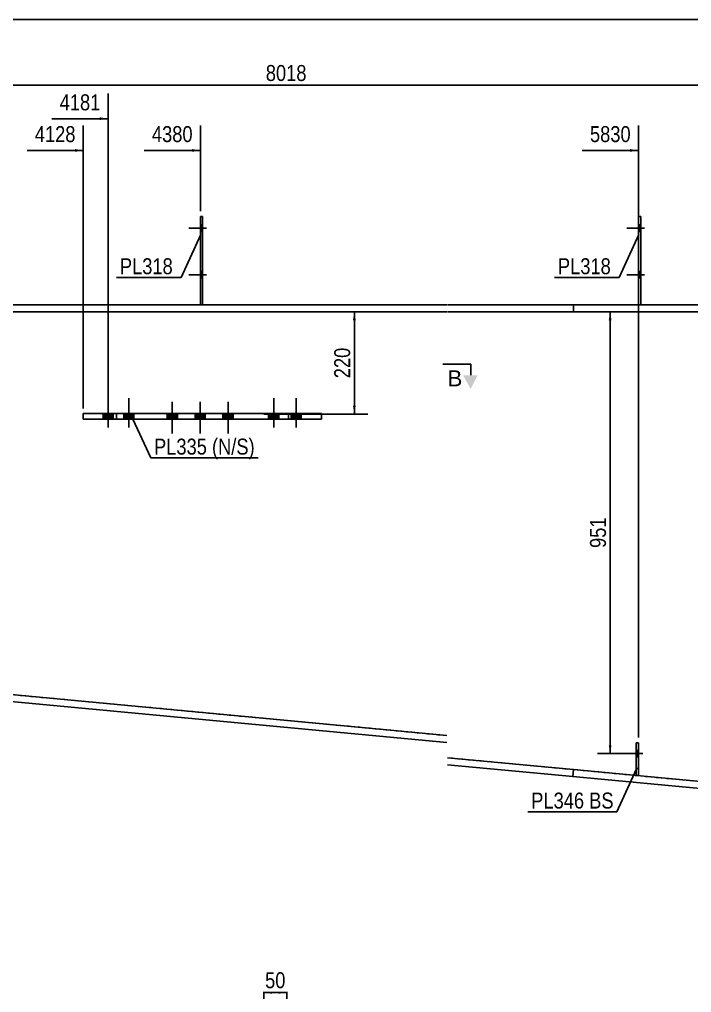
# Model space of a CAD drawing. Header units: millimetres. Extents: x -290 to 123, y -158 to 129.
# Drawn here: x -131 to -10.3, y -45.1 to 129.4 of the extents above; entities that cross this region are included whole.
import ezdxf

# ---------------------------------------------------------------- set-up
doc = ezdxf.new("R2010")
doc.units = ezdxf.units.MM
doc.linetypes.add('DXK_LINE_DOT1', pattern=[1.8814, 0.9407, -0.9407])
doc.linetypes.add('DXK_LINE_DOT2', pattern=[3.9198, 1.9599, -1.9599])
doc.styles.add('Arial', font='ARIAL.TTF', dxfattribs={"height": 0.2})
doc.styles.add('Arial Narrow', font='ARIALN.TTF', dxfattribs={"height": 0.2})

# ---------------------------------------------------------------- blocks, each defined once
blk = doc.blocks.new('Unknown-622979725-1210')
at = {"color": 5, "linetype": 'Continuous'}
blk.add_line((122.75, 129.41), (-287.25, 129.41), dxfattribs=at)
blk = doc.blocks.new('Bolt-622979725-1703 - 1500')
at = {"linetype": 'Continuous'}
for points in [[(-19.48, 91.37), (-19.48, 92.54), (-19.89, 92.54), (-19.89, 91.37)], [(-19.48, 91.37), (-19.48, 92.54), (-19.89, 92.54), (-19.89, 91.37)], [(-19.48, 83.04), (-19.48, 84.21), (-19.89, 84.21), (-19.89, 83.04)], [(-19.48, 83.04), (-19.48, 84.21), (-19.89, 84.21), (-19.89, 83.04)]]:
    blk.add_hatch(color=3, dxfattribs=at).paths.add_polyline_path(points)
at = {"color": 3, "linetype": 'Continuous'}
for p, q in [((-19.48, 92.54), (-19.89, 92.54)), ((-19.48, 92.54), (-19.89, 92.54)), ((-18.81, 91.96), (-21.98, 91.96)), ((-18.81, 91.96), (-21.98, 91.96)), ((-19.48, 91.37), (-19.89, 91.37)), ((-19.48, 91.37), (-19.89, 91.37)), ((-19.48, 84.21), (-19.89, 84.21)), ((-19.48, 84.21), (-19.89, 84.21)), ((-18.81, 83.62), (-21.98, 83.62)), ((-18.81, 83.62), (-21.98, 83.62)), ((-19.48, 83.04), (-19.89, 83.04)), ((-19.48, 83.04), (-19.89, 83.04))]:
    blk.add_line(p, q, dxfattribs=at)
blk = doc.blocks.new('Part-622979725-1544 - 1500')
at = {"color": 2, "linetype": 'Continuous'}
for p, q in [((-76.78, 58.71), (-119.53, 58.71)), ((-119.53, 58.71), (-119.53, 57.71)), ((-76.78, 57.71), (-119.53, 57.71)), ((-113.56, 57.71), (-113.56, 58.71)), ((-82.69, 57.71), (-82.69, 58.71)), ((-76.78, 57.71), (-76.78, 58.71))]:
    blk.add_line(p, q, dxfattribs=at)
blk = doc.blocks.new('Part-622979725-1829 - 1500')
at = {"color": 2, "linetype": 'Continuous'}
for p, q in [((-249.45, 38.19), (-249.33, 39.43)), ((-249.33, 39.43), (-189.4, 33.8)), ((-189.4, 32.54), (-249.45, 38.19)), ((-189.3, 18.71), (-142.13, 14.27)), ((-142.13, 13.02), (-189.3, 17.45)), ((-142.03, 9.22), (-54.28, 0.96)), ((-54.28, -0.29), (-142.03, 7.96)), ((-54.18, -3.02), (-31.56, -5.15)), ((-31.68, -6.39), (-54.18, -4.28)), ((-31.56, -5.15), (-31.68, -6.39))]:
    blk.add_line(p, q, dxfattribs=at)
blk = doc.blocks.new('Part-622979725-1758 - 1500')
at = {"color": 2, "linetype": 'Continuous'}
for p, q in [((-19.48, 94.04), (-19.89, 94.04)), ((-19.89, 94.04), (-19.89, 78.21)), ((-19.48, 78.21), (-19.48, 94.04))]:
    blk.add_line(p, q, dxfattribs=at)
at = {"color": 7, "linetype": 'DXK_LINE_DOT1'}
blk.add_line((-19.89, 78.21), (-19.48, 78.21), dxfattribs=at)
blk = doc.blocks.new('Part-622979725-1785 - 1500')
at = {"color": 7, "linetype": 'DXK_LINE_DOT1'}
for p, q in [((-249.58, 76.96), (-189.4, 76.96)), ((-249.58, 39.46), (-249.58, 76.96)), ((-189.3, 76.96), (-142.13, 76.96)), ((-142.03, 76.96), (-54.28, 76.96)), ((-54.18, 76.96), (-6.56, 76.96)), ((-249.33, 39.43), (-189.4, 33.8)), ((-189.3, 18.71), (-142.13, 14.27)), ((-142.03, 9.22), (-54.28, 0.96)), ((-54.18, -3.02), (-6.56, -7.5))]:
    blk.add_line(p, q, dxfattribs=at)
at = {"color": 2, "linetype": 'Continuous'}
for p, q in [((-6.56, -7.5), (-6.56, 76.96)), ((-249.33, 39.43), (-249.58, 39.46))]:
    blk.add_line(p, q, dxfattribs=at)
blk = doc.blocks.new('Part-622979725-1748 - 1500')
at = {"color": 2, "linetype": 'Continuous'}
for p, q in [((-31.56, 78.21), (-31.56, 76.96)), ((15.94, 78.21), (-31.56, 78.21)), ((-31.56, 76.96), (15.94, 76.96)), ((82.95, 78.21), (16.04, 78.21)), ((16.04, 76.96), (82.95, 76.96))]:
    blk.add_line(p, q, dxfattribs=at)
at = {"color": 7, "linetype": 'DXK_LINE_DOT1'}
blk.add_line((82.95, 76.96), (82.95, 78.21), dxfattribs=at)
blk = doc.blocks.new('Part-622979725-1753 - 1500')
at = {"color": 2, "linetype": 'Continuous'}
for p, q in [((-98.1, 94.04), (-98.51, 94.04)), ((-98.51, 94.04), (-98.51, 78.21)), ((-98.1, 78.21), (-98.1, 94.04))]:
    blk.add_line(p, q, dxfattribs=at)
at = {"color": 7, "linetype": 'DXK_LINE_DOT1'}
blk.add_line((-98.51, 78.21), (-98.1, 78.21), dxfattribs=at)
blk = doc.blocks.new('Part-622979725-1807 - 1500')
at = {"color": 2, "linetype": 'Continuous'}
for p, q in [((-31.68, -6.39), (-31.56, -5.15)), ((-31.56, -5.15), (15.94, -9.62)), ((15.94, -10.87), (-31.68, -6.39)), ((16.04, -16.75), (82.95, -23.04)), ((82.84, -24.29), (16.04, -18)), ((82.95, -23.04), (82.84, -24.29))]:
    blk.add_line(p, q, dxfattribs=at)
blk = doc.blocks.new('Bolt-622979725-1830 - 1500')
at = {"linetype": 'Continuous'}
blk.add_hatch(color=3, dxfattribs=at).paths.add_polyline_path([(-19.89, -2.87), (-19.89, -1.7), (-20.31, -1.7), (-20.31, -2.87)])
at = {"color": 3, "linetype": 'Continuous'}
for p, q in [((-19.89, -1.7), (-20.31, -1.7)), ((-19.1, -2.28), (-21.85, -2.28)), ((-19.89, -2.87), (-20.31, -2.87))]:
    blk.add_line(p, q, dxfattribs=at)
blk = doc.blocks.new('Bolt-622979725-1831 - 1500')
at = {"color": 3, "linetype": 'DXK_LINE_DOT2'}
for p, q in [((-19.89, -1.7), (-20.31, -1.7)), ((-19.1, -2.28), (-21.85, -2.28)), ((-19.89, -2.87), (-20.31, -2.87))]:
    blk.add_line(p, q, dxfattribs=at)
blk = doc.blocks.new('Bolt-622979725-1834 - 1500')
at = {"linetype": 'Continuous'}
for points in [[(-115.98, 57.71), (-114.15, 57.71), (-114.15, 58.71), (-115.98, 58.71)], [(-112.27, 57.71), (-110.43, 57.71), (-110.43, 58.71), (-112.27, 58.71)]]:
    blk.add_hatch(color=3, dxfattribs=at).paths.add_polyline_path(points)
at = {"color": 3, "linetype": 'Continuous'}
for p, q in [((-115.06, 56.21), (-115.06, 61.46)), ((-111.35, 56.21), (-111.35, 61.46)), ((-115.98, 57.71), (-115.98, 58.71)), ((-114.15, 57.71), (-114.15, 58.71)), ((-112.27, 57.71), (-112.27, 58.71)), ((-110.43, 57.71), (-110.43, 58.71))]:
    blk.add_line(p, q, dxfattribs=at)
blk = doc.blocks.new('Bolt-622979725-1836 - 1500')
at = {"linetype": 'Continuous'}
for points in [[(-98.1, 91.37), (-98.1, 92.54), (-98.51, 92.54), (-98.51, 91.37)], [(-98.1, 91.37), (-98.1, 92.54), (-98.51, 92.54), (-98.51, 91.37)], [(-98.1, 83.04), (-98.1, 84.21), (-98.51, 84.21), (-98.51, 83.04)], [(-98.1, 83.04), (-98.1, 84.21), (-98.51, 84.21), (-98.51, 83.04)]]:
    blk.add_hatch(color=3, dxfattribs=at).paths.add_polyline_path(points)
at = {"color": 3, "linetype": 'Continuous'}
for p, q in [((-98.1, 92.54), (-98.51, 92.54)), ((-98.1, 92.54), (-98.51, 92.54)), ((-97.43, 91.96), (-100.6, 91.96)), ((-97.43, 91.96), (-100.6, 91.96)), ((-98.1, 91.37), (-98.51, 91.37)), ((-98.1, 91.37), (-98.51, 91.37)), ((-98.1, 84.21), (-98.51, 84.21)), ((-98.1, 84.21), (-98.51, 84.21)), ((-97.43, 83.62), (-100.6, 83.62)), ((-97.43, 83.62), (-100.6, 83.62)), ((-98.1, 83.04), (-98.51, 83.04)), ((-98.1, 83.04), (-98.51, 83.04))]:
    blk.add_line(p, q, dxfattribs=at)
blk = doc.blocks.new('Bolt-622979725-1970 - 1500')
at = {"linetype": 'Continuous'}
for points in [[(-86.26, 57.71), (-84.43, 57.71), (-84.43, 58.71), (-86.26, 58.71)], [(-82.22, 57.71), (-80.39, 57.71), (-80.39, 58.71), (-82.22, 58.71)]]:
    blk.add_hatch(color=3, dxfattribs=at).paths.add_polyline_path(points)
at = {"color": 3, "linetype": 'Continuous'}
for p, q in [((-85.34, 56.21), (-85.34, 61.46)), ((-81.31, 56.21), (-81.31, 61.46)), ((-86.26, 57.71), (-86.26, 58.71)), ((-84.43, 57.71), (-84.43, 58.71)), ((-82.22, 57.71), (-82.22, 58.71)), ((-80.39, 57.71), (-80.39, 58.71))]:
    blk.add_line(p, q, dxfattribs=at)
blk = doc.blocks.new('Part-622979725-1997 - 1500')
at = {"color": 7, "linetype": 'DXK_LINE_DOT1'}
for p, q in [((-20.31, -6.2), (-20.31, -0.37)), ((-20.31, -0.37), (-19.89, -0.37)), ((-19.89, -6.2), (-19.89, -0.37)), ((-20.31, -4.95), (-19.89, -4.95)), ((-19.89, -6.2), (-20.31, -6.2))]:
    blk.add_line(p, q, dxfattribs=at)
blk = doc.blocks.new('Part-622979725-2002 - 1500')
at = {"color": 2, "linetype": 'Continuous'}
for p, q in [((-20.31, -6.2), (-20.31, -0.37)), ((-20.31, -0.37), (-19.89, -0.37)), ((-19.89, -0.37), (-19.89, -6.2)), ((-19.89, -6.2), (-20.31, -6.2))]:
    blk.add_line(p, q, dxfattribs=at)
blk = doc.blocks.new('Part-622979725-2024 - 1500')
at = {"color": 2, "linetype": 'Continuous'}
for p, q in [((-249.58, 76.96), (-249.58, 78.21)), ((-249.58, 78.21), (-189.4, 78.21)), ((-189.4, 76.96), (-249.58, 76.96)), ((-189.3, 78.21), (-142.13, 78.21)), ((-142.13, 76.96), (-189.3, 76.96)), ((-142.03, 78.21), (-54.28, 78.21)), ((-54.28, 76.96), (-142.03, 76.96)), ((-54.18, 78.21), (-31.56, 78.21)), ((-31.56, 76.96), (-54.18, 76.96)), ((-31.56, 78.21), (-31.56, 76.96))]:
    blk.add_line(p, q, dxfattribs=at)
blk = doc.blocks.new('Bolt-622979725-2172 - 1500')
at = {"linetype": 'Continuous'}
for points in [[(-102.63, 58.71), (-104.46, 58.71), (-104.46, 57.71), (-102.63, 57.71)], [(-97.63, 58.71), (-99.46, 58.71), (-99.46, 57.71), (-97.63, 57.71)], [(-92.63, 58.71), (-94.46, 58.71), (-94.46, 57.71), (-92.63, 57.71)]]:
    blk.add_hatch(color=3, dxfattribs=at).paths.add_polyline_path(points)
at = {"color": 3, "linetype": 'Continuous'}
for p, q in [((-103.54, 60.79), (-103.54, 55.12)), ((-98.54, 60.79), (-98.54, 55.12)), ((-93.54, 60.79), (-93.54, 55.12)), ((-104.46, 58.71), (-104.46, 57.71)), ((-102.63, 58.71), (-102.63, 57.71)), ((-99.46, 58.71), (-99.46, 57.71)), ((-97.63, 58.71), (-97.63, 57.71)), ((-94.46, 58.71), (-94.46, 57.71)), ((-92.63, 58.71), (-92.63, 57.71))]:
    blk.add_line(p, q, dxfattribs=at)
blk = doc.blocks.new('StraightDimension-622979725-2702 - 1500')
at = {"linetype": 'Continuous'}
for points in [[(-71.12, 75.46), (-70.87, 76.96), (-70.62, 75.46)], [(-70.62, 60.12), (-70.87, 58.62), (-71.12, 60.12)]]:
    blk.add_hatch(color=7, dxfattribs=at).paths.add_polyline_path(points)
at = {"color": 7, "linetype": 'Continuous'}
for p, q in [((-87.09, 76.96), (-68.47, 76.96)), ((-70.87, 58.62), (-70.87, 76.96)), ((-87.09, 58.62), (-68.47, 58.62))]:
    blk.add_line(p, q, dxfattribs=at)
at = {"color": 0}
blk.add_wipeout([(-71.02, 71.13), (-75.22, 71.13), (-75.22, 64.45), (-71.02, 64.45)], dxfattribs=at)
at = {"color": 3, "style": 'Arial Narrow'}
blk.add_text('220', height=2.863, rotation=90.0002, dxfattribs=at).set_placement((-71.62, 65.05))
blk = doc.blocks.new('StraightDimension-622979725-2275 - 1500')
at = {"color": 7, "linetype": 'Continuous'}
blk.add_line((-251.25, 117.62), (85.04, 117.62), dxfattribs=at)
at = {"color": 0}
blk.add_wipeout([(-78.85, 117.77), (-78.85, 121.97), (-87.36, 121.97), (-87.36, 117.77)], dxfattribs=at)
at = {"color": 3, "style": 'Arial Narrow'}
blk.add_text('8018', height=2.863, dxfattribs=at).set_placement((-86.76, 118.37))
blk = doc.blocks.new('StraightDimension-622979725-2680 - 1500')
at = {"linetype": 'Continuous'}
for points in [[(-25.21, 75.46), (-24.96, 76.96), (-24.71, 75.46)], [(-24.71, -0.78), (-24.96, -2.28), (-25.21, -0.78)]]:
    blk.add_hatch(color=7, dxfattribs=at).paths.add_polyline_path(points)
at = {"color": 7, "linetype": 'Continuous'}
for p, q in [((-16.73, 76.96), (-27.21, 76.96)), ((-24.96, -2.28), (-24.96, 76.96)), ((-20, -2.28), (-27.21, -2.28))]:
    blk.add_line(p, q, dxfattribs=at)
at = {"color": 0}
blk.add_wipeout([(-25.11, 40.68), (-29.31, 40.68), (-29.31, 34), (-25.11, 34)], dxfattribs=at)
at = {"color": 3, "style": 'Arial Narrow'}
blk.add_text('951', height=2.863, rotation=90.0002, dxfattribs=at).set_placement((-25.71, 34.6))
blk = doc.blocks.new('StraightDimension-622979725-13219 - 1500')
at = {"linetype": 'Continuous'}
blk.add_hatch(color=7, dxfattribs=at).paths.add_polyline_path([(-21.39, 106.16), (-19.89, 105.91), (-21.39, 105.66)])
at = {"color": 7, "linetype": 'Continuous'}
for p, q in [((-19.89, 0.63), (-19.89, 110.41)), ((-29.96, 105.91), (-19.89, 105.91))]:
    blk.add_line(p, q, dxfattribs=at)
at = {"color": 0}
blk.add_wipeout([(-20.67, 106.81), (-20.67, 111.01), (-29.18, 111.01), (-29.18, 106.81)], dxfattribs=at)
at = {"color": 3, "style": 'Arial Narrow'}
blk.add_text('5830', height=2.863, dxfattribs=at).set_placement((-28.58, 107.41))
blk = doc.blocks.new('StraightDimension-622979725-13220 - 1500')
at = {"linetype": 'Continuous'}
blk.add_hatch(color=7, dxfattribs=at).paths.add_polyline_path([(-100.01, 106.16), (-98.51, 105.91), (-100.01, 105.66)])
at = {"color": 7, "linetype": 'Continuous'}
for p, q in [((-98.51, 95.04), (-98.51, 110.41)), ((-108.58, 105.91), (-98.51, 105.91))]:
    blk.add_line(p, q, dxfattribs=at)
at = {"color": 0}
blk.add_wipeout([(-99.29, 106.81), (-99.29, 111.01), (-107.8, 111.01), (-107.8, 106.81)], dxfattribs=at)
at = {"color": 3, "style": 'Arial Narrow'}
blk.add_text('4380', height=2.863, dxfattribs=at).set_placement((-107.2, 107.41))
blk = doc.blocks.new('StraightDimension-622979725-13221 - 1500')
at = {"linetype": 'Continuous'}
blk.add_hatch(color=7, dxfattribs=at).paths.add_polyline_path([(-116.58, 111.86), (-115.08, 111.61), (-116.58, 111.36)])
at = {"color": 7, "linetype": 'Continuous'}
for p, q in [((-115.08, 59.21), (-115.08, 116.11)), ((-125.14, 111.61), (-115.08, 111.61))]:
    blk.add_line(p, q, dxfattribs=at)
at = {"color": 0}
blk.add_wipeout([(-115.85, 112.51), (-115.85, 116.71), (-124.36, 116.71), (-124.36, 112.51)], dxfattribs=at)
at = {"color": 3, "style": 'Arial Narrow'}
blk.add_text('4181', height=2.863, dxfattribs=at).set_placement((-123.76, 113.11))
blk = doc.blocks.new('StraightDimension-622979725-13222 - 1500')
at = {"linetype": 'Continuous'}
blk.add_hatch(color=7, dxfattribs=at).paths.add_polyline_path([(-121.03, 106.16), (-119.53, 105.91), (-121.03, 105.66)])
at = {"color": 7, "linetype": 'Continuous'}
for p, q in [((-119.53, 59.62), (-119.53, 110.41)), ((-129.59, 105.91), (-119.53, 105.91))]:
    blk.add_line(p, q, dxfattribs=at)
at = {"color": 0}
blk.add_wipeout([(-120.31, 106.81), (-120.31, 111.01), (-128.82, 111.01), (-128.82, 106.81)], dxfattribs=at)
at = {"color": 3, "style": 'Arial Narrow'}
blk.add_text('4128', height=2.863, dxfattribs=at).set_placement((-128.22, 107.41))
blk = doc.blocks.new('StraightDimension-622979725-1460 - 1256')
at = {"linetype": 'Continuous'}
for points in [[(-85.64, -45.37), (-87.14, -45.12), (-85.64, -44.87)], [(-84.47, -44.87), (-82.97, -45.12), (-84.47, -45.37)]]:
    blk.add_hatch(color=7, dxfattribs=at).paths.add_polyline_path(points)
at = {"color": 7, "linetype": 'Continuous'}
for p, q in [((-87.14, -52.19), (-87.14, -42.87)), ((-82.97, -52.19), (-82.97, -42.87)), ((-87.14, -45.12), (-82.97, -45.12))]:
    blk.add_line(p, q, dxfattribs=at)
at = {"color": 0}
blk.add_wipeout([(-82.63, -44.97), (-82.63, -40.77), (-87.49, -40.77), (-87.49, -44.97)], dxfattribs=at)
at = {"color": 3, "style": 'Arial Narrow'}
blk.add_text('50', height=2.863, dxfattribs=at).set_placement((-86.89, -44.37))
blk = doc.blocks.new('Mark-622979725-1540 - 1500')
at = {"color": 0}
for points in [[(-97.32, 51.35), (-97.32, 54.35), (-106.82, 54.35), (-106.82, 51.35)], [(-88.75, 51.35), (-88.75, 54.35), (-96.42, 54.35), (-96.42, 51.35)]]:
    blk.add_wipeout(points, dxfattribs=at)
for points in [[(-97.32, 51.35), (-97.32, 54.35), (-106.82, 54.35), (-106.82, 51.35)], [(-88.75, 51.35), (-88.75, 54.35), (-96.42, 54.35), (-96.42, 51.35)]]:
    blk.add_wipeout(points, dxfattribs=at)
at = {"color": 7, "linetype": 'Continuous'}
for p, q in [((-110.96, 58.48), (-107.42, 50.75)), ((-107.42, 50.75), (-88.15, 50.75))]:
    blk.add_line(p, q, dxfattribs=at)
at = {"color": 3, "style": 'Arial Narrow'}
for s, p in [('PL335', (-106.82, 51.35)), ('(N/', (-96.42, 51.35)), ('S)', (-92.04, 51.35))]:
    blk.add_text(s, height=2.863, dxfattribs=at).set_placement(p)
blk = doc.blocks.new('Mark-622979725-1749 - 1500')
at = {"color": 7, "linetype": 'Continuous'}
blk.add_line((-98.41, 90.85), (-101.94, 83.11), dxfattribs=at)
at = {"color": 0}
blk.add_wipeout([(-103.44, 83.71), (-103.44, 86.71), (-112.95, 86.71), (-112.95, 83.71)], dxfattribs=at)
blk.add_wipeout([(-103.44, 83.71), (-103.44, 86.71), (-112.95, 86.71), (-112.95, 83.71)], dxfattribs=at)
at = {"color": 7, "linetype": 'Continuous'}
blk.add_line((-113.55, 83.11), (-101.94, 83.11), dxfattribs=at)
at = {"color": 3, "style": 'Arial Narrow'}
blk.add_text('PL318', height=2.863, dxfattribs=at).set_placement((-112.95, 83.71))
blk = doc.blocks.new('Mark-622979725-1754 - 1500')
at = {"color": 7, "linetype": 'Continuous'}
blk.add_line((-19.79, 90.85), (-23.32, 83.11), dxfattribs=at)
at = {"color": 0}
blk.add_wipeout([(-24.82, 83.71), (-24.82, 86.71), (-34.33, 86.71), (-34.33, 83.71)], dxfattribs=at)
blk.add_wipeout([(-24.82, 83.71), (-24.82, 86.71), (-34.33, 86.71), (-34.33, 83.71)], dxfattribs=at)
at = {"color": 7, "linetype": 'Continuous'}
blk.add_line((-34.93, 83.11), (-23.32, 83.11), dxfattribs=at)
at = {"color": 3, "style": 'Arial Narrow'}
blk.add_text('PL318', height=2.863, dxfattribs=at).set_placement((-34.33, 83.71))
blk = doc.blocks.new('SectionMark-622979725-2753 - 1500')
at = {"color": 7, "linetype": 'Continuous'}
for p, q in [((-245.5, 67.6), (-240.5, 67.6)), ((-245.5, 67.6), (-245.5, 65.6)), ((-49.99, 67.6), (-54.99, 67.6)), ((-49.99, 67.6), (-49.99, 65.6))]:
    blk.add_line(p, q, dxfattribs=at)
at = {"color": 0, "linetype": 'Continuous'}
for points in [[(-241.33, 63.6), (-241.33, 66.6), (-244, 66.6), (-244, 63.6)], [(-51.49, 63.6), (-51.49, 66.6), (-54.16, 66.6), (-54.16, 63.6)]]:
    blk.add_wipeout(points, dxfattribs=at)
at = {"linetype": 'Continuous'}
for points in [[(-244.25, 65.6), (-245.5, 63.1), (-246.87, 65.6)], [(-48.74, 65.6), (-49.99, 63.1), (-51.36, 65.6)]]:
    blk.add_hatch(color=7, dxfattribs=at).paths.add_polyline_path(points)
at = {"color": 136, "linetype": 'Continuous', "style": 'Arial'}
for p in [(-244, 63.6), (-54.16, 63.6)]:
    blk.add_text('B', height=2.87, dxfattribs=at).set_placement(p)
blk = doc.blocks.new('MarkSet-622979725-2772 - 1500')
at = {"color": 0}
for points in [[(-29.62, -12.14), (-29.62, -9.14), (-39.12, -9.14), (-39.12, -12.14)], [(-24.34, -12.14), (-24.34, -9.14), (-28.72, -9.14), (-28.72, -12.14)]]:
    blk.add_wipeout(points, dxfattribs=at)
for points in [[(-29.62, -12.14), (-29.62, -9.14), (-39.12, -9.14), (-39.12, -12.14)], [(-24.34, -12.14), (-24.34, -9.14), (-28.72, -9.14), (-28.72, -12.14)]]:
    blk.add_wipeout(points, dxfattribs=at)
at = {"color": 7, "linetype": 'Continuous'}
for p in [(-20.2, -5.01), (-39.72, -12.74)]:
    blk.add_line(p, (-23.74, -12.74), dxfattribs=at)
at = {"color": 3, "style": 'Arial Narrow'}
for s, p in [('PL346', (-39.12, -12.14)), ('BS', (-28.72, -12.14))]:
    blk.add_text(s, height=2.863, dxfattribs=at).set_placement(p)

msp = doc.modelspace()

# ---------------------------------------------------------------- block references
for name in ['Unknown-622979725-1210', 'Bolt-622979725-1836 - 1500', 'Part-622979725-1753 - 1500', 'Bolt-622979725-1703 - 1500', 'Part-622979725-1758 - 1500', 'Part-622979725-2024 - 1500', 'Part-622979725-1785 - 1500', 'Part-622979725-1748 - 1500', 'Bolt-622979725-1834 - 1500', 'Bolt-622979725-1970 - 1500', 'Bolt-622979725-2172 - 1500', 'Part-622979725-1544 - 1500', 'Part-622979725-1829 - 1500', 'Bolt-622979725-1830 - 1500', 'Bolt-622979725-1831 - 1500', 'Part-622979725-1997 - 1500', 'Part-622979725-2002 - 1500', 'Part-622979725-1807 - 1500']:
    msp.add_blockref(name, (0, 0))

# ---------------------------------------------------------------- next in the draw order: block references
for name in ['StraightDimension-622979725-2275 - 1500', 'StraightDimension-622979725-2702 - 1500', 'StraightDimension-622979725-2680 - 1500', 'Mark-622979725-1540 - 1500', 'MarkSet-622979725-2772 - 1500', 'StraightDimension-622979725-1460 - 1256']:
    msp.add_blockref(name, (0, 0))

# ---------------------------------------------------------------- next in the draw order: block references
for name in ['StraightDimension-622979725-13221 - 1500', 'StraightDimension-622979725-13220 - 1500', 'StraightDimension-622979725-13219 - 1500', 'Mark-622979725-1749 - 1500']:
    msp.add_blockref(name, (0, 0))

# ---------------------------------------------------------------- next in the draw order: block references
for name in ['StraightDimension-622979725-13222 - 1500', 'Mark-622979725-1754 - 1500']:
    msp.add_blockref(name, (0, 0))

# ---------------------------------------------------------------- next in the draw order: block references
msp.add_blockref('SectionMark-622979725-2753 - 1500', (0, 0))

doc.saveas('drawing.dxf')
